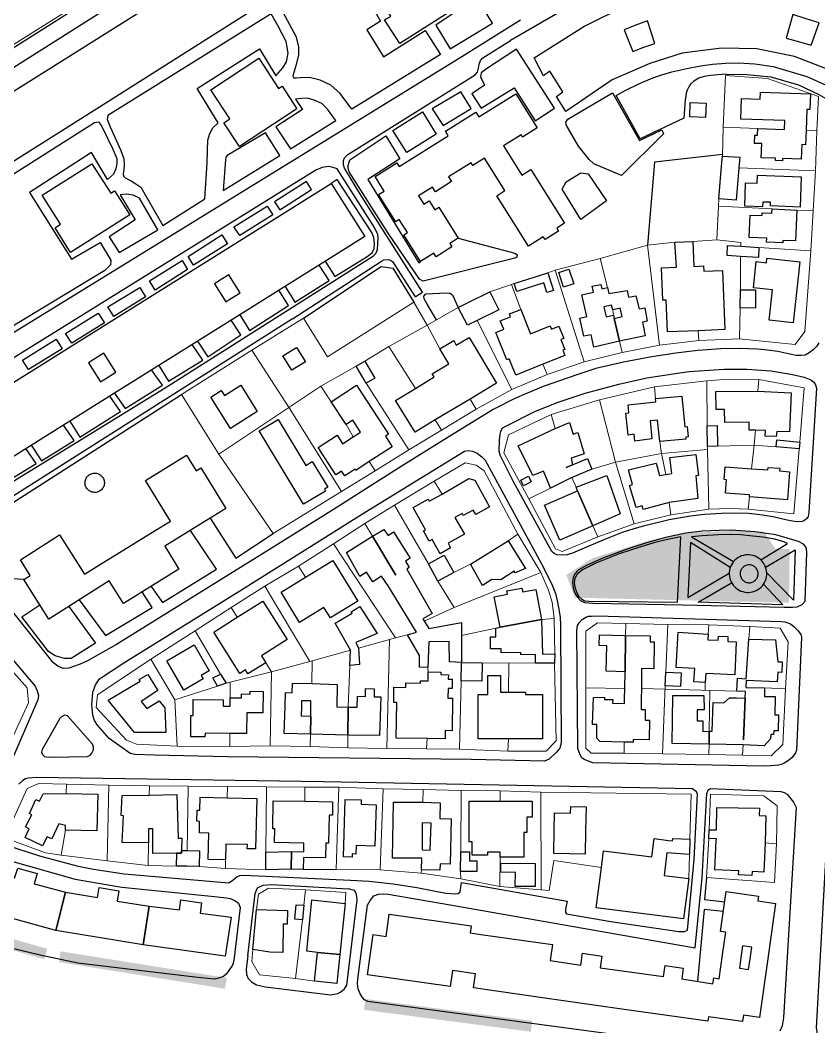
# Model space of a CAD drawing. Header units: metres. Extents: x -1319 to 2200, y -1209 to 1268.
# Drawn here: x -199.7 to 44.5, y -739.6 to -431.6 of the extents above; entities that cross this region are included whole.
import ezdxf

# ---------------------------------------------------------------- set-up
doc = ezdxf.new("R2010")
doc.units = ezdxf.units.M
for name, color, linetype, lineweight, true_color in [('CLADIRI_CONTUR', 7, 'Continuous', 25, 0x4b5962), ('PARCELE_CONTUR', 7, 'Continuous', 13, 0xb58c63), ('PAVAJ', 7, 'Continuous', 25, 0xd1d6d2), ('STRAZI', 7, 'Continuous', 25, 0xc4cccb), ('VERDE_PLIN', 7, 'Continuous', 25, 0x286847)]:
    doc.layers.add(name, color=color, linetype=linetype, lineweight=lineweight, true_color=true_color)

msp = doc.modelspace()

# ---------------------------------------------------------------- hatches: boundary and pattern name
at = {"layer": 'VERDE_PLIN'}
h = msp.add_hatch(color=256, dxfattribs=at)
h.dxf.hatch_style = 1
h.paths.add_polyline_path([(-30.12, -608.26), (35.35, -609.83), (35.55, -593.33), (31.15, -593.29), (27.74, -588.12), (20.63, -587.64), (4.25, -588.4), (-7.22, -590.68), (-24.73, -596.19), (-32.72, -601.3), (-30.12, -608.26)])
h = msp.add_hatch(color=256, dxfattribs=at)
h.dxf.hatch_style = 1
h.paths.add_polyline_path([(-240.87, -701.47), (-241.8, -704.68), (-192.38, -718.9), (-191.45, -715.7), (-240.87, -701.47)])
h = msp.add_hatch(color=256, dxfattribs=at)
h.dxf.hatch_style = 1
h.paths.add_polyline_path([(-187.88, -719.77), (-137.1, -727.91), (-136.56, -724.6), (-187.36, -716.47), (-187.88, -719.77)])
h = msp.add_hatch(color=256, dxfattribs=at)
h.dxf.hatch_style = 1
h.paths.add_polyline_path([(-43.15, -737.76), (-94.15, -731.05), (-94.59, -734.37), (-43.59, -741.07), (-43.15, -737.76)])

# ---------------------------------------------------------------- linework, layer by layer
at = {"layer": 'CLADIRI_CONTUR'}
for points in [[(-71.04, -420.9), (-69.95, -420.2), (-65.52, -427.13), (-83.66, -438.75), (-88.3, -431.5), (-86.43, -430.3), (-92.18, -421.32), (-76.99, -411.6), (-71.04, -420.9)], [(36.49, -429.83), (34.53, -437.04), (38.58, -438.19), (38.58, -438.19), (42.12, -439.22), (44.54, -432.41), (40.6, -431.11), (36.49, -429.83)], [(-12.43, -441.15), (-8.99, -439.87), (-8.99, -439.87), (-5.64, -438.68), (-7.94, -431.81), (-11.75, -433.2), (-11.75, -433.2), (-15.03, -434.49), (-12.43, -441.15)], [(-120.7, -452.43), (-119.66, -451.75), (-115.09, -458.71), (-132.69, -470.26), (-137.5, -462.93), (-135.64, -461.71), (-141.45, -452.84), (-126.76, -443.2), (-120.7, -452.43)], [(-61.8, -475.2), (-68.72, -479.54), (-67.83, -480.97), (-72.71, -484.04), (-73.61, -482.61), (-77.91, -485.31), (-76.34, -487.81), (-74.72, -486.8), (-72.99, -489.56), (-71.73, -488.77), (-65.76, -498.28), (-68.39, -499.94), (-67.77, -500.92), (-72.57, -503.94), (-73.26, -502.85), (-77.3, -505.38), (-82.43, -497.21), (-81.34, -496.53), (-83.81, -492.59), (-84.9, -493.28), (-90.12, -484.95), (-88.39, -483.87), (-91.19, -479.4), (-84.58, -475.25), (-83.88, -476.37), (-68.84, -466.93), (-69.69, -465.57), (-60.43, -459.76), (-59.53, -461.19), (-48.19, -454.07), (-41.63, -464.53), (-46.11, -467.35), (-46.55, -466.64), (-51.99, -470.06), (-46.39, -478.99), (-43.6, -477.24), (-33.26, -493.72), (-35.68, -495.23), (-35.12, -496.12), (-39.25, -498.71), (-39.8, -497.82), (-44.33, -500.67), (-53.98, -485.28), (-51.49, -483.72), (-57.72, -473.79), (-61.28, -476.03), (-61.8, -475.2)], [(33.39, -473.89), (33.37, -474.62), (31.18, -474.54), (31.2, -473.81), (26.84, -473.66), (27, -469.35), (24.85, -469.28), (24.94, -466.77), (25.74, -466.79), (25.81, -464.75), (33.98, -465.03), (34.07, -462.31), (20.63, -461.84), (20.85, -455.54), (26.58, -455.74), (26.65, -453.58), (41.89, -454.11), (41.72, -458.94), (40.8, -458.9), (40.57, -465.27), (40.42, -469.67), (39.28, -469.63), (39.12, -474.09), (33.39, -473.89)], [(9.8, -461.37), (4.98, -461.17), (5.16, -456.75), (9.98, -456.95), (9.8, -461.37)], [(13.93, -486.24), (14.72, -476.28), (14.97, -473.21), (20.29, -473.5), (20.03, -476.7), (19.24, -486.66), (13.93, -486.24)], [(-172.06, -484.53), (-170.84, -483.75), (-166.18, -491.09), (-184.3, -502.6), (-189.08, -495.08), (-187.36, -493.98), (-192.98, -485.15), (-177.8, -475.5), (-172.06, -484.53)], [(29.68, -488.42), (29.72, -487.3), (27.34, -487.21), (27.29, -488.67), (21.8, -488.47), (22.06, -481.3), (25.61, -481.43), (25.7, -478.99), (39.11, -479.49), (38.77, -488.76), (29.68, -488.42)], [(-94.39, -497.8), (-132.61, -521.73), (-132.61, -521.73), (-170.88, -545.7), (-222.2, -577.83), (-224.8, -573.68), (-222.82, -572.44), (-226.56, -566.47), (-228.51, -567.68), (-232.36, -561.53), (-181.16, -529.47), (-142.8, -505.45), (-104.59, -481.52), (-94.39, -497.8)], [(27.15, -490.48), (30.11, -490.61), (30.16, -489.32), (37.73, -489.66), (37.32, -499.1), (33.47, -498.93), (33.43, -499.72), (28.48, -499.5), (28.54, -498.31), (23.15, -498.07), (23.45, -491.21), (27.11, -491.37), (27.15, -490.48)], [(15.76, -526.24), (7.61, -526.57), (-1.77, -526.96), (-2.17, -517.22), (-3.27, -517.27), (-3.68, -507.29), (0.99, -507.11), (0.42, -499.47), (5.91, -499.26), (6.25, -506.91), (9.21, -506.76), (9.28, -508.39), (15.01, -508.15), (15.76, -526.24)], [(26.09, -501.08), (25.98, -504.13), (20.55, -503.83), (16.48, -503.56), (16.56, -500.49), (20.59, -500.7), (26.09, -501.08)], [(28.61, -504.4), (38.64, -505.5), (36.6, -524.13), (29.27, -523.32), (30.29, -514.06), (24.46, -513.42), (25.34, -505.43), (28.46, -505.77), (28.61, -504.4)], [(-33.56, -513.26), (-35.02, -508.79), (-31.92, -507.77), (-30.46, -512.24), (-33.56, -513.26)], [(-135.92, -509.49), (-139.04, -511.45), (-140.32, -512.25), (-136.87, -517.76), (-135.6, -516.95), (-132.47, -515), (-135.92, -509.49)], [(-38.67, -514.91), (-39.62, -511.95), (-47.89, -514.61), (-48.69, -512.13), (-38.41, -508.83), (-36.67, -514.26), (-38.67, -514.91)], [(-10.45, -519.89), (-8.78, -519.56), (-7.97, -523.7), (-9.44, -524.01), (-8.58, -528.11), (-16.46, -529.79), (-18.06, -522.84), (-16.46, -529.79), (-24.31, -531.61), (-25.19, -527.79), (-27.35, -528.29), (-28.63, -522.78), (-26.48, -522.28), (-28.01, -515.63), (-24.39, -514.79), (-24.81, -512.99), (-22.22, -512.39), (-21.9, -513.74), (-20.17, -513.34), (-19.73, -515.24), (-14.15, -514.31), (-13.73, -516.32), (-11.46, -515.9), (-10.45, -519.89)], [(25.07, -519.64), (20.45, -519.58), (20.52, -514.06), (25.13, -514.11), (25.07, -519.64)], [(-62.77, -517.98), (-56.12, -514.69), (-53.39, -520.21), (-60.04, -523.5), (-62.93, -524.9), (-65.84, -519.46), (-62.77, -517.98)], [(-33.19, -532.29), (-33.83, -532.55), (-33.19, -534.14), (-39.94, -536.86), (-48.22, -540.18), (-50.23, -535.2), (-50.93, -535.48), (-54.3, -527.11), (-51.89, -526.14), (-52.93, -523.56), (-49.79, -522.3), (-50.13, -521.46), (-46.68, -520.08), (-43.72, -527.49), (-37.71, -525.07), (-37.3, -526.09), (-35.06, -525.18), (-33.54, -528.96), (-34.39, -529.31), (-33.19, -532.29)], [(-15.69, -522.26), (-16.27, -519.69), (-18.52, -520.15), (-18.92, -518.73), (-21.28, -519.28), (-20.57, -522.33), (-18.3, -521.8), (-18.06, -522.84), (-15.69, -522.26)], [(-62.48, -528.63), (-54.07, -542.66), (-62.15, -547.5), (-72.88, -553.88), (-78.96, -557.64), (-84.94, -547.97), (-78.86, -544.21), (-73.15, -540.71), (-73.71, -539.78), (-68.62, -536.72), (-71.37, -532.14), (-67.17, -529.62), (-66.37, -530.96), (-62.48, -528.63)], [(-115.26, -531.7), (-112.51, -536.08), (-116.62, -538.66), (-119.37, -534.28), (-115.26, -531.7)], [(-177.4, -535.47), (-178.86, -536.39), (-175.2, -542.22), (-173.82, -541.36), (-170.47, -539.25), (-174.12, -533.42), (-177.4, -535.47)], [(-93.98, -542.64), (-97.02, -537.41), (-94.32, -535.85), (-91.28, -541.07), (-93.98, -542.64)], [(-132.29, -543.23), (-127.23, -551.31), (-135.46, -556.47), (-141.46, -546.9), (-138.23, -544.87), (-137.3, -546.37), (-132.29, -543.23)], [(-101.13, -561.15), (-97.9, -559.05), (-95.65, -557.59), (-98, -553.98), (-100.06, -555.32), (-104.63, -548.29), (-96.86, -543.24), (-87.09, -558.27), (-88.05, -558.89), (-85.97, -562.08), (-92.97, -566.63), (-97.09, -569.3), (-97.32, -568.95), (-100.47, -571), (-101.44, -569.51), (-103.21, -570.66), (-108.61, -562.36), (-102.8, -558.58), (-101.13, -561.15)], [(23.21, -554.56), (15.71, -554.67), (15.66, -550.66), (13.08, -550.69), (12.93, -545.16), (25.86, -545.03), (36.02, -545.62), (35.49, -557.56), (31.61, -557.44), (31.47, -558.97), (28.05, -558.87), (28.13, -557.13), (25.07, -557.05), (25.07, -557.05), (23.15, -556.98), (23.21, -554.56)], [(-13.79, -549.28), (-5.34, -548.36), (-5.45, -547.35), (2.61, -546.57), (3.51, -555.96), (4.19, -555.89), (4.49, -559.08), (3.79, -559.15), (3.84, -559.74), (-4.19, -560.51), (-4.82, -553.93), (-7.15, -554.13), (-6.63, -559.7), (-11.82, -560.4), (-12.03, -558.25), (-13.81, -558.5), (-14.49, -551.83), (-13.62, -551.73), (-13.79, -549.28)], [(-110.42, -566.6), (-105.64, -574.48), (-106.68, -575.11), (-106.37, -575.63), (-113.07, -579.7), (-126.68, -557.26), (-120.88, -553.74), (-112.36, -567.78), (-110.42, -566.6)], [(-31.3, -565.61), (-30.82, -567.57), (-26.31, -565.72), (-24.96, -568.97), (-31.44, -571.66), (-37.6, -574.75), (-39.08, -571), (-39.69, -569.51), (-42.95, -570.9), (-47.5, -561.8), (-36.1, -556.47), (-31.72, -554.67), (-30.63, -558.22), (-29.17, -557.72), (-27.23, -564.23), (-31.3, -565.61)], [(10.46, -561.96), (10.3, -555.67), (13.36, -555.59), (13.53, -561.88), (10.46, -561.96)], [(38.46, -562.77), (31.42, -562.07), (31.63, -559.98), (38.67, -560.68), (38.46, -562.77)], [(-155.54, -592.52), (-151.18, -599.57), (-168.18, -610.06), (-172.47, -603.13), (-190.97, -614.81), (-198.65, -602.68), (-196.69, -601.46), (-199.66, -596.65), (-187.66, -589), (-180.07, -601.09), (-175.49, -598.21), (-158.49, -587.72), (-153.8, -584.83), (-161.45, -572.43), (-148.88, -564.67), (-145.95, -569.42), (-144.53, -568.55), (-136.85, -580.99), (-155.54, -592.52)], [(-0.48, -570.29), (-1.04, -565.38), (6.9, -564.44), (7.71, -570.83), (6.82, -570.94), (7.52, -577.9), (-1.24, -579.11), (-9.24, -581.24), (-9.52, -580.15), (-11.4, -580.71), (-13.37, -573.91), (-12.55, -573.66), (-13.7, -569.14), (-5.23, -567.12), (-4.27, -570.91), (-2.28, -570.57), (-0.48, -570.29)], [(-32.79, -568.4), (-32.79, -568.4), (-30.82, -567.57), (-32.79, -568.4)], [(28.87, -569.17), (28.93, -568.41), (32.54, -568.67), (32.48, -569.48), (35.55, -569.71), (34.92, -578.3), (23.26, -577.45), (23.31, -576.83), (15.9, -576.29), (16.2, -572.18), (15.5, -572.13), (15.79, -568.21), (23.9, -568.81), (28.87, -569.17)], [(-179.8, -572.29), (-179.69, -571.99), (-179.56, -571.71), (-179.4, -571.44), (-179.22, -571.2), (-179.01, -570.97), (-178.77, -570.77), (-178.52, -570.59), (-178.25, -570.44), (-177.96, -570.32), (-177.66, -570.23), (-177.36, -570.17), (-177.05, -570.14), (-176.74, -570.14), (-176.43, -570.18), (-176.13, -570.25), (-175.84, -570.35), (-175.56, -570.48), (-175.29, -570.64), (-175.04, -570.83), (-174.81, -571.04), (-174.61, -571.28), (-174.43, -571.53), (-174.28, -571.8), (-174.16, -572.09), (-174.07, -572.38), (-174.01, -572.69), (-173.98, -573), (-173.99, -573.31), (-174.03, -573.62), (-174.1, -573.92), (-174.2, -574.21), (-174.33, -574.49), (-174.49, -574.76), (-174.68, -575.01), (-174.89, -575.23), (-175.12, -575.44), (-175.38, -575.61), (-175.65, -575.77), (-175.93, -575.89), (-176.23, -575.98), (-176.53, -576.04), (-176.84, -576.06), (-177.15, -576.06), (-177.46, -576.02), (-177.76, -575.95), (-178.06, -575.85), (-178.34, -575.72), (-178.6, -575.56), (-178.85, -575.37), (-179.08, -575.16), (-179.28, -574.93), (-179.46, -574.67), (-179.61, -574.4), (-179.73, -574.12), (-179.82, -573.82), (-179.88, -573.51), (-179.91, -573.21), (-179.9, -572.9), (-179.87, -572.59), (-179.8, -572.29)], [(-73.73, -590.44), (-74.69, -590.97), (-76.41, -587.83), (-75.83, -587.52), (-79.58, -580.7), (-74.98, -578.17), (-74.65, -578.77), (-70.68, -576.59), (-62.5, -571.79), (-60.75, -572.31), (-56.21, -580.44), (-60.39, -582.78), (-61.21, -581.44), (-64.27, -583.13), (-64.62, -582.48), (-66.78, -583.68), (-63.92, -588.88), (-68.9, -591.62), (-68.12, -593.03), (-71.34, -594.8), (-73.73, -590.44)], [(-45.78, -574), (-46.65, -572.33), (-44.34, -571.12), (-43.47, -572.79), (-45.78, -574)], [(-29.28, -575.54), (-29.73, -574.48), (-20.3, -570.88), (-16.28, -582.59), (-24.62, -586.27), (-29.28, -575.54)], [(-34.73, -590.66), (-39.39, -579.93), (-29.28, -575.54), (-24.62, -586.27), (-34.73, -590.66)], [(-64.81, -615.81), (-64.75, -628.07), (-68.41, -627.9), (-68.53, -621.64), (-74.8, -621.75), (-75.11, -629.66), (-77.59, -629.54), (-77.62, -625.96), (-81.27, -619.62), (-78.56, -618.81), (-87.23, -604.67), (-89.22, -601.63), (-91.92, -603.43), (-93.82, -600.49), (-95.83, -601.76), (-99.97, -594.48), (-91.97, -589.49), (-84.82, -601.42), (-91.97, -589.49), (-88.51, -587.41), (-87.26, -589.2), (-85.63, -588.12), (-80.46, -596.22), (-81.89, -597.09), (-80.74, -599.07), (-81.53, -599.53), (-73.78, -613.11), (-76.61, -614.74), (-74.82, -617.68), (-64.81, -615.81)], [(-45.21, -599.3), (-48.33, -600.68), (-48.7, -600.13), (-52.78, -602.77), (-55.54, -602.66), (-58.37, -604.52), (-62.06, -597.97), (-50.55, -590.87), (-45.21, -599.3)], [(-96.48, -609.33), (-104.88, -614.46), (-106.85, -611.24), (-114.35, -615.82), (-119.97, -606.61), (-112.48, -602.03), (-104.08, -596.9), (-96.48, -609.33)], [(-67.11, -600.51), (-71.98, -603.23), (-74.92, -597.95), (-70.05, -595.23), (-67.11, -600.51)], [(-50.88, -606.21), (-46.29, -605.34), (-46.07, -606.51), (-42.03, -605.74), (-40.3, -614.89), (-52.99, -617.3), (-54.77, -607.97), (-50.69, -607.19), (-50.88, -606.21)], [(-125.94, -626.05), (-124.63, -628.15), (-130.07, -631.57), (-130.84, -630.35), (-132.57, -631.44), (-140.55, -618.79), (-133.37, -614.27), (-125.49, -609.3), (-118.06, -621.09), (-125.94, -626.05)], [(-98.22, -613.02), (-98.54, -612.57), (-95.91, -610.94), (-90.53, -619.22), (-97.14, -622.01), (-96.3, -623.72), (-95.99, -628.7), (-98.9, -628.97), (-98.75, -624.29), (-103.46, -616.1), (-98.22, -613.02)], [(-55.97, -620.2), (-54.29, -620.2), (-54.31, -617.57), (-52.99, -617.3), (-40.3, -614.89), (-40.01, -625.57), (-36.23, -625.43), (-36.32, -628.26), (-42.13, -628.26), (-42.14, -625.65), (-46.65, -625.8), (-46.65, -624.99), (-52.68, -625.11), (-52.68, -623.87), (-55.97, -623.87), (-55.97, -620.2)], [(6.54, -629.98), (0.85, -629.63), (1.5, -618.86), (10.65, -619.41), (10.56, -621.18), (13.74, -621.29), (13.81, -620.06), (16.62, -620.14), (16.61, -621.69), (19.17, -621.82), (18.74, -631.83), (9.92, -631.46), (9.75, -634.19), (6.3, -633.98), (6.54, -629.98)], [(-7.12, -621.76), (-5.86, -621.78), (-5.96, -630.02), (-9.71, -629.97), (-9.79, -636.06), (-9.83, -639.27), (-9.87, -642.44), (-8.62, -642.45), (-8.66, -645.73), (-7.35, -645.74), (-7.42, -651.73), (-12.32, -651.67), (-12.33, -652.47), (-15.06, -652.43), (-22.45, -652.29), (-23.4, -651.28), (-23.36, -647.09), (-24.73, -647.09), (-24.41, -638.78), (-21.06, -638.75), (-21.07, -639.39), (-18.55, -639.42), (-18.57, -640.52), (-14.92, -640.63), (-14.9, -639.21), (-14.86, -636), (-14.79, -630.95), (-14.66, -619.84), (-7.1, -619.93), (-7.12, -621.76)], [(-20.54, -630.74), (-20.35, -622.99), (-22.73, -622.92), (-22.64, -619.61), (-14.66, -619.84), (-14.79, -630.95), (-20.54, -630.74)], [(30.65, -650.14), (29.75, -650.12), (29.72, -651.47), (27.79, -653.58), (21.32, -653.32), (21.32, -653.32), (10.91, -653.06), (10.93, -649.09), (11.84, -649.08), (12.2, -640.33), (15.42, -640.42), (17.14, -638.89), (19.32, -638.93), (21.96, -639.02), (21.39, -651.8), (21.96, -639.02), (22.05, -636.95), (19.4, -636.85), (19.65, -632.89), (22.28, -633.05), (23.1, -620.96), (31.19, -621.17), (31.97, -627.85), (33.23, -627.94), (33.11, -631.11), (31.96, -631.08), (31.76, -634), (22.23, -633.64), (22.23, -633.64), (22.11, -635.74), (27.87, -635.85), (27.82, -638.49), (31.09, -638.49), (31.01, -644.12), (32.14, -644.13), (32.03, -648.99), (30.7, -648.96), (30.65, -650.14)], [(-141.95, -630.61), (-144.41, -632.04), (-143.78, -633.12), (-149.64, -636.54), (-154.87, -627.57), (-146.56, -622.72), (-141.95, -630.61)], [(-64.85, -633.7), (-64.75, -628.07), (-58.43, -628.19), (-58.53, -633.81), (-64.85, -633.7)], [(-84.57, -640.36), (-85.5, -640.34), (-85.43, -635.65), (-81.78, -635.71), (-81.76, -634.36), (-77.34, -634.43), (-77.33, -633.71), (-75, -633.75), (-74.95, -631), (-71.1, -631.07), (-71.11, -631.79), (-68.8, -631.83), (-68.82, -633.16), (-67.64, -633.18), (-67.69, -636.05), (-68.87, -636.03), (-68.92, -638.97), (-67.53, -638.99), (-67.69, -648.96), (-69.78, -648.92), (-69.82, -651.44), (-75.29, -651.35), (-84.75, -651.2), (-84.57, -640.36)], [(2.18, -635.43), (-2.47, -635.26), (-2.31, -631.1), (2.33, -631.27), (2.18, -635.43)], [(-161.03, -642.22), (-157.22, -639.8), (-155.52, -641.96), (-155.17, -649.52), (-164.78, -649.55), (-172.83, -639.6), (-163.04, -633.8), (-163.37, -633.25), (-160.73, -631.79), (-157.65, -636.68), (-162.76, -640.03), (-161.03, -642.22)], [(-138.45, -631.71), (-136.78, -634.45), (-139.43, -635.38), (-140.79, -632.75), (-138.45, -631.71)], [(-118.75, -641.57), (-118.64, -637.28), (-116.54, -637.34), (-116.46, -634.4), (-110.6, -634.49), (-102.82, -634.86), (-102.86, -641.7), (-99.47, -641.76), (-99.59, -650.3), (-110.99, -650.01), (-118.97, -649.81), (-118.75, -641.57)], [(-39.99, -637.86), (-39.99, -651.48), (-50.38, -651.48), (-59.73, -651.48), (-59.73, -637.92), (-56.76, -637.92), (-56.76, -637.14), (-56.76, -632.06), (-52.84, -632.06), (-52.84, -637.14), (-50.38, -637.14), (-45.25, -637.14), (-45.25, -637.86), (-39.99, -637.86)], [(-146.79, -639.44), (-137.7, -639.51), (-137.71, -641.42), (-135.56, -641.44), (-135.55, -638.87), (-132.05, -638.9), (-132.04, -637.72), (-129.39, -637.74), (-129.39, -636.91), (-125.47, -636.93), (-125.52, -643.49), (-130.44, -643.45), (-130.48, -649.81), (-135.62, -649.78), (-143.21, -649.72), (-143.22, -650.82), (-147.6, -650.79), (-147.55, -644.32), (-146.82, -644.33), (-146.79, -639.44)], [(-91.48, -638.6), (-89.5, -638.63), (-89.86, -650.47), (-99.59, -650.3), (-99.47, -641.76), (-96.69, -641.76), (-96.63, -638.42), (-94.16, -638.5), (-94.15, -636.1), (-91.53, -636.12), (-91.48, -638.6)], [(-110.85, -644.48), (-110.81, -639.87), (-113.68, -639.78), (-113.73, -641.7), (-113.79, -644.41), (-110.85, -644.48), (-110.99, -650.01), (-110.85, -644.48)], [(7.25, -645.9), (9.02, -645.94), (8.99, -649.16), (10.93, -649.09), (10.91, -653.06), (-0.41, -652.84), (-0.13, -638.18), (9.34, -638.21), (9.38, -642.62), (7.31, -642.6), (7.25, -645.9)], [(-196.85, -674.25), (-194.92, -670.06), (-193.84, -670.51), (-192.75, -668.26), (-185.67, -668.19), (-176.02, -668.38), (-176.25, -679.6), (-185.89, -679.41), (-185.86, -677.93), (-187.95, -677.48), (-190.1, -682.08), (-191.51, -681.43), (-192.87, -684.14), (-198.23, -681.65), (-196.95, -678.99), (-198.13, -678.36), (-196.17, -674.68), (-196.85, -674.25)], [(-151.81, -668.53), (-151.44, -681.84), (-150.32, -681.87), (-150.39, -685.58), (-150.43, -686.45), (-151.88, -686.45), (-159.18, -686.51), (-159.12, -678.98), (-160.45, -678.96), (-160.53, -683.3), (-168.52, -683.16), (-168.16, -674.96), (-168.83, -674.92), (-168.53, -668.79), (-160.34, -668.69), (-151.81, -668.53)], [(-127.35, -669.73), (-127.75, -685.15), (-130.29, -685.08), (-130.26, -683.83), (-136.8, -683.66), (-136.93, -688.52), (-142.22, -688.38), (-142.01, -680.3), (-144.95, -680.22), (-144.85, -676.7), (-145.74, -676.68), (-145.64, -673.23), (-144.76, -673.25), (-144.66, -669.27), (-136.43, -669.49), (-127.35, -669.73)], [(-122.52, -678.94), (-122.34, -670.38), (-112.74, -670.57), (-104.19, -670.74), (-104.27, -674.83), (-105.26, -674.81), (-105.43, -683.41), (-106.32, -683.39), (-106.41, -687.87), (-113.07, -687.74), (-113.18, -691.45), (-116.88, -691.35), (-116.73, -685.89), (-113.03, -685.99), (-113, -683.4), (-121.96, -683.21), (-121.87, -678.95), (-122.52, -678.94)], [(-97.12, -686.71), (-98.21, -686.67), (-98.24, -687.66), (-100.9, -687.58), (-100.34, -669.97), (-95.46, -670.12), (-95.51, -671.49), (-90.89, -671.64), (-91.29, -684.31), (-97.04, -684.13), (-97.12, -686.71)], [(-68.3, -689.8), (-71.36, -689.72), (-71.41, -691.67), (-76.99, -691.52), (-76.91, -687.97), (-85.84, -687.97), (-85.63, -670.81), (-76.62, -670.86), (-71.31, -671), (-71.44, -675.84), (-67.93, -675.93), (-68.3, -689.8)], [(-56.86, -687.01), (-61.53, -687.01), (-61.53, -683.01), (-62.47, -683.01), (-62.47, -670.56), (-52.97, -670.56), (-43.23, -670.56), (-43.23, -675.41), (-44.8, -675.41), (-44.8, -680.08), (-45.76, -680.08), (-45.76, -687.69), (-52.97, -687.69), (-52.97, -686.08), (-56.86, -686.08), (-56.86, -687.01)], [(-26.97, -686.72), (-36.6, -686.53), (-36.46, -679.41), (-36.36, -674.13), (-31.43, -674.23), (-31.39, -672.12), (-26.69, -672.21), (-26.84, -679.59), (-26.97, -686.72)], [(10.8, -681.98), (10.91, -679.25), (13.18, -679.3), (13.33, -672.41), (26.29, -672.67), (26.22, -674.93), (28.31, -675.05), (28.05, -683.26), (27.62, -692.21), (24.09, -692.04), (24.03, -693.25), (19.95, -693.05), (20, -691.86), (12.69, -691.51), (13.13, -682.54), (13.15, -682.04), (10.8, -681.98)], [(-74.1, -677.23), (-76.79, -677.16), (-76.82, -685.44), (-74.32, -685.5), (-74.1, -677.23)], [(-5.84, -681.97), (-1.5, -682.52), (-0.25, -682.68), (-0.18, -681.93), (5.02, -682.1), (4.93, -686.81), (-1.98, -686.38), (-2.86, -693.22), (4.71, -694.19), (3.14, -706.51), (-23.59, -703.11), (-22.02, -690.79), (-21.37, -685.67), (-6.55, -687.55), (-5.84, -681.97)], [(-148.67, -685.6), (-144.92, -685.7), (-145.05, -690.55), (-148.8, -690.45), (-151.98, -690.36), (-151.88, -686.45), (-150.43, -686.45), (-150.39, -685.58), (-148.67, -685.6)], [(-116.88, -691.35), (-124.61, -691.56), (-124.63, -686.13), (-116.73, -685.89), (-116.88, -691.35)], [(-62.34, -688.77), (-60.08, -688.81), (-60.13, -692.08), (-65.07, -692.01), (-64.97, -685.99), (-62.3, -686.03), (-62.34, -688.77)], [(-42.31, -696.68), (-48.34, -696.64), (-48.3, -692.31), (-52.77, -692.28), (-52.75, -689.5), (-42.26, -689.58), (-42.31, -696.68)], [(-185.86, -698.4), (-188.86, -710.1), (-213.61, -703.26), (-213.4, -702.53), (-210.3, -691.65), (-201.44, -694.12), (-200.47, -690.98), (-194.5, -692.7), (-195.44, -695.78), (-185.86, -698.4)], [(-176.07, -700.01), (-175.55, -696.9), (-169.56, -697.99), (-170.03, -701.07), (-160.25, -702.66), (-162.12, -714.48), (-188.86, -710.1), (-185.86, -698.4), (-176.07, -700.01)], [(12.11, -726.39), (12.36, -724.62), (14, -724.85), (15.02, -717.54), (16, -710.58), (14.41, -710.35), (16.12, -698.17), (26.02, -699.56), (25.81, -701.04), (31.27, -701.81), (28.79, -719.47), (26.37, -736.67), (21.43, -735.98), (21.15, -737.97), (10.69, -736.5), (10.49, -737.84), (-14.32, -734.32), (-39.31, -730.78), (-61.16, -727.67), (-60.54, -723.32), (-67.59, -722.32), (-68.29, -727.23), (-93.57, -723.64), (-91.82, -711.32), (-87.83, -711.88), (-86.87, -705.13), (-61.86, -708.68), (-62.17, -710.83), (-58.84, -711.3), (-36.99, -714.41), (-37.69, -719.32), (-28.33, -720.7), (-27.78, -717.07), (-21.86, -717.91), (-22.34, -721.5), (-12.69, -722.87), (-2.98, -724.18), (-2.5, -720.81), (2.96, -721.57), (2.55, -724.91), (12.11, -726.39)], [(-151.02, -703.73), (-150.61, -700.74), (-144.25, -701.6), (-144.7, -704.78), (-135.24, -705.97), (-137.03, -717.9), (-162.12, -714.48), (-160.25, -702.66), (-151.02, -703.73)], [(-113.37, -706.81), (-115.7, -706.64), (-115.36, -702.19), (-113.03, -702.36), (-113.37, -706.81)], [(-110.51, -700.74), (-100.41, -701.79), (-102.04, -717.47), (-108.82, -716.78), (-112.13, -716.42), (-110.51, -700.74)], [(-128.61, -715.87), (-127.43, -703.69), (-118.03, -704), (-118.08, -708.13), (-119.31, -708.13), (-119.38, -716.84), (-123.38, -716.73), (-128.61, -715.87)], [(-102.94, -726.26), (-109.73, -725.56), (-108.82, -716.78), (-102.04, -717.48), (-102.94, -726.26)], [(20.63, -718.32), (20.17, -721.6), (22.99, -721.99), (23.45, -718.72), (23.94, -715.18), (21.12, -714.78), (20.63, -718.32)]]:
    msp.add_lwpolyline(points, close=True, dxfattribs=at)
msp.add_lwpolyline([(46.51, -446.37), (37.03, -442.7), (25.54, -440.34), (14.74, -440.17), (2.66, -441.68), (-7.17, -444.79), (-7.17, -444.79), (-18.76, -449.84), (-32.85, -459.46), (-35.74, -454.9), (-33.84, -453.48), (-37.77, -447.19), (-39.67, -448.56), (-42.61, -443.04), (-27.38, -433.47), (-14.04, -426.87), (1.26, -422.81), (14.4, -421.43), (28.15, -422.06), (42.15, -424.84), (55.14, -429.93)], dxfattribs=at)
at = {"layer": 'PARCELE_CONTUR'}
for points in [[(-345.77, -479.47), (-325.04, -460.2), (-317.75, -474.67), (-303.17, -465.81), (-299.43, -466.21), (-254.67, -438.23), (-239.14, -461.67), (-220.31, -450.68), (-165.88, -416.4), (-207.71, -350.03), (-211.55, -346.56)], [(25.81, -464.75), (15.24, -464.28), (15.96, -448.45), (28.81, -449.4), (44.33, -454.9), (43.87, -465.41), (40.57, -465.27)], [(15.24, -464.28), (14.97, -473.21)], [(20.03, -476.7), (43.49, -477.67), (43.87, -465.41)], [(37.73, -489.66), (42.77, -489.92), (43.49, -477.67)], [(13.93, -486.24), (13.82, -488.45), (30.16, -489.32)], [(13.82, -488.45), (13.32, -498.8), (5.91, -499.26)], [(26.09, -501.08), (41.99, -502.17), (42.77, -489.92)], [(13.32, -498.8), (20.67, -499.57), (20.59, -500.7)], [(-20.17, -513.34), (-22.36, -504.5), (-7.93, -500.37)], [(7.83, -529.62), (-4.26, -531.02), (-7.93, -500.37), (0.42, -499.47)], [(-36.16, -508.1), (-22.36, -504.5)], [(20.45, -519.58), (20.17, -529.1), (37.26, -530.77), (40.21, -526.78), (41.99, -502.17)], [(20.55, -503.83), (20.52, -514.06)], [(-38.41, -508.83), (-36.16, -508.1), (-27.32, -536.11), (-38.55, -539.95), (-39.94, -536.86)], [(-56.13, -514.66), (-49.51, -512.39)], [(-46.68, -520.08), (-49.51, -512.39), (-48.69, -512.13)], [(-128.85, -532.52), (-113.07, -522.72), (-105.74, -534.59), (-79.37, -517.81), (-75.31, -524.89)], [(-65.84, -519.46), (-75.31, -524.89), (-71.37, -532.14)], [(-18.52, -520.15), (-18.3, -521.8)], [(-60.04, -523.5), (-49.42, -544.56), (-38.55, -539.95)], [(-78.86, -544.21), (-86.99, -531.43), (-75.31, -524.89)], [(7.61, -526.57), (7.83, -529.62), (20.17, -529.1)], [(-16.46, -529.79), (-15.69, -533.27), (-4.26, -531.02)], [(-138.95, -564.31), (-150.4, -546.09), (-128.85, -532.52), (-117.48, -550.16)], [(-94.32, -535.85), (-86.99, -531.43)], [(-27.32, -536.11), (-15.69, -533.27)], [(-104.63, -548.29), (-107.78, -543.56), (-97.02, -537.41)], [(-5.76, -543.76), (10.25, -541.91), (10.3, -555.67)], [(10.25, -541.91), (16.72, -541.43), (26.1, -541.52), (25.86, -545.03)], [(26.1, -541.52), (39.95, -544.04), (38.67, -560.68)], [(-107.78, -543.56), (-138.95, -564.31)], [(-93.98, -542.64), (-80.86, -563), (-70.94, -556.96)], [(-62.15, -547.5), (-60.29, -550.6), (-49.42, -544.56)], [(-5.45, -547.35), (-5.76, -543.76), (-22.63, -547.73)], [(-36.1, -556.47), (-37.33, -552.19), (-22.63, -547.73), (-17.67, -566.8), (-24.96, -568.97)], [(-91.19, -569.41), (-101.47, -575.81), (-117.48, -550.16)], [(-72.88, -553.88), (-70.94, -556.96), (-60.29, -550.6)], [(-44.2, -577.97), (-51.82, -563.94), (-50.42, -558.4), (-37.33, -552.19)], [(-100.06, -555.32), (-97.9, -559.05)], [(25.07, -557.05), (24.66, -561.59), (13.53, -561.88)], [(-17.67, -566.8), (-3.62, -564.11), (-4.19, -560.51)], [(-92.97, -566.63), (-91.19, -569.41), (-80.86, -563)], [(-3.62, -564.11), (10.48, -562.95), (10.46, -561.96)], [(10.48, -562.95), (10.79, -581.21), (17.33, -580.94), (22.9, -581.16)], [(23.26, -577.45), (22.9, -581.16), (36.84, -582.56), (38.46, -562.77)], [(24.66, -561.59), (23.9, -568.81)], [(24.66, -561.59), (31.42, -562.07)], [(-138.95, -564.31), (-122.4, -588.67), (-101.47, -575.81)], [(-3.62, -564.11), (-2.28, -570.57)], [(-73.11, -572.65), (-63.67, -566.99), (-60.31, -567.76), (-57.9, -569.42), (-47.55, -588.85), (-50.55, -590.87)], [(-17.67, -566.8), (-11.98, -585.63), (-0.8, -582.88)], [(-74.92, -597.95), (-85.24, -580), (-73.11, -572.65), (-70.68, -576.59)], [(-29.73, -574.48), (-31.09, -571.51)], [(-37.6, -574.75), (-44.2, -577.97), (-36.08, -593.35), (-33.96, -594.12), (-23.09, -589.65)], [(-85.24, -580), (-94.38, -585.57), (-91.97, -589.49)], [(-1.24, -579.11), (-0.8, -582.88), (10.79, -581.21)], [(-81.27, -619.62), (-85, -620.57), (-103.94, -591.75), (-94.38, -585.57)], [(-24.62, -586.27), (-23.09, -589.65), (-11.98, -585.63)], [(-71.98, -603.23), (-67.01, -611.28), (-40.58, -600.59), (-47.55, -588.85)], [(-112.48, -602.03), (-114.63, -598.65), (-103.94, -591.75)], [(-114.63, -598.65), (-124.96, -604.78), (-111.16, -627.74), (-98.75, -624.29)], [(-67.11, -600.51), (-62.06, -597.97)], [(-40.58, -600.59), (-38.23, -605.96), (-37.02, -609.65), (-36.43, -614.61)], [(-133.37, -614.27), (-135.24, -611.23), (-124.96, -604.78)], [(-138.45, -631.71), (-146.25, -618.36), (-135.24, -611.23)], [(-67.01, -611.28), (-76.19, -615.43)], [(-40.3, -614.89), (-36.43, -614.61), (-36.23, -625.43)], [(-14.52, -616.18), (-23.16, -615.93), (-26.81, -618.53), (-26.79, -635.89), (-14.86, -636)], [(-146.25, -618.36), (-159.82, -627.06), (-152.47, -639.47), (-139.43, -635.38)], [(-54.31, -617.57), (-64.79, -619.82)], [(-14.66, -619.84), (-14.52, -616.18), (-1.74, -616.45)], [(-2.31, -631.1), (-1.74, -616.45), (10.8, -616.57)], [(23.1, -620.96), (23.39, -617.11), (10.8, -616.57), (10.65, -619.41)], [(23.39, -617.11), (32.62, -617.54), (35.11, -621.74), (34.29, -636.12)], [(-99.52, -654.21), (-87.57, -654.39), (-86.78, -621.06)], [(-96.3, -623.72), (-85, -620.57)], [(-224.27, -641), (-202.51, -651.97), (-197.18, -640.41), (-197.57, -635.85), (-206.43, -625.91)], [(-159.82, -627.06), (-176.11, -638.02), (-176.47, -641.9), (-167.22, -651.87), (-164.15, -653.04), (-151.71, -653.72)], [(-124.63, -628.15), (-122.93, -630.9), (-111.16, -627.74)], [(-110.6, -634.49), (-110.45, -627.54)], [(-58.43, -628.19), (-42.13, -628.26)], [(-36.32, -628.26), (-35.8, -652.09), (-38.95, -655.25), (-50.59, -655.25), (-50.38, -651.48)], [(-50.38, -637.14), (-50.28, -628.22)], [(-136.78, -634.45), (-122.93, -630.9)], [(-135.65, -653.81), (-123.29, -653.58), (-122.93, -630.9)], [(-98.9, -628.97), (-99.47, -641.76)], [(-75.11, -629.66), (-74.95, -631)], [(-135.55, -638.87), (-135.48, -634.12)], [(-64.85, -633.7), (-65.38, -654.62), (-75.49, -654.48)], [(9.75, -634.19), (9.69, -636.59)], [(-26.79, -635.89), (-26.81, -654.34), (-25.19, -655.83), (-15.05, -655.84)], [(-15.06, -652.43), (-15.05, -655.84), (-3.37, -656.03), (-2.47, -635.26)], [(-9.79, -636.06), (19.4, -636.85)], [(10.93, -649.09), (11.14, -636.63)], [(27.87, -635.85), (34.29, -636.12), (33.44, -653.22), (29.87, -656.64), (21.1, -656.42)], [(-152.47, -639.47), (-151.71, -653.72), (-135.65, -653.81), (-135.62, -649.78)], [(-123.29, -653.58), (-111.07, -653.81), (-110.99, -650.01)], [(-111.07, -653.81), (-99.52, -654.21), (-99.59, -650.3)], [(-87.57, -654.39), (-75.49, -654.48), (-75.29, -651.35)], [(-65.38, -654.62), (-50.59, -655.25)], [(-3.37, -656.03), (10.8, -656.26), (10.91, -653.06)], [(10.8, -656.26), (21.1, -656.42), (21.32, -653.32)], [(-185.59, -665.31), (-193.99, -665.11), (-197.6, -666.6), (-204.46, -681.75), (-192.01, -686.35), (-187.23, -687.03)], [(-185.89, -679.41), (-187.23, -687.03), (-173.12, -688.77), (-172.58, -665.63), (-185.59, -665.31), (-185.67, -668.19)], [(-172.58, -665.63), (-160.22, -665.84)], [(-160.34, -668.69), (-160.22, -665.84), (-148.32, -665.89), (-148.67, -685.6)], [(-148.32, -665.89), (-136.34, -666), (-136.43, -669.49)], [(-136.34, -666), (-124.46, -666.1), (-124.63, -686.13)], [(-124.46, -666.1), (-112.69, -666.24), (-112.74, -670.57)], [(-112.69, -666.24), (-102.32, -666.24), (-103.13, -691.4), (-113.18, -691.45)], [(-103.13, -691.4), (-89.66, -691.58), (-88.76, -666.73), (-102.32, -666.24)], [(-88.76, -666.73), (-76.54, -666.98), (-76.62, -670.86)], [(-76.54, -666.98), (-64.88, -667.25), (-64.97, -685.99)], [(-64.88, -667.25), (-53, -667.41), (-52.97, -670.56)], [(-53, -667.41), (-40.53, -667.75), (-40.44, -697.67)], [(-40.53, -667.75), (5.43, -668.38), (5.02, -682.1)], [(10.91, -679.25), (11.37, -668.34), (27.7, -668.88), (31.76, -671.94), (31.49, -683.58)], [(-160.53, -683.3), (-160.59, -690.21), (-151.98, -690.36)], [(10.8, -681.98), (10.11, -693.86), (30.94, -695.4), (31.49, -683.58), (28.05, -683.26)], [(4.93, -686.81), (4.71, -694.19)], [(-173.12, -688.77), (-160.59, -690.21)], [(-136.93, -688.52), (-137, -691.11), (-124.61, -691.56)], [(-65.02, -694.31), (-53.1, -696.59), (-38.02, -697.88), (-36.58, -688.65), (-22.02, -690.79)], [(-52.97, -687.69), (-53.1, -696.59)], [(-145.05, -690.55), (-137, -691.11)], [(-89.66, -691.58), (-77.08, -692.58), (-76.99, -691.52)], [(-77.08, -692.58), (-65.02, -694.31), (-65.07, -692.01)], [(-127.43, -703.69), (-126.82, -699), (-123.79, -697.15), (-112.52, -697.61)], [(-113.03, -702.36), (-112.52, -697.61), (-100.12, -698.46), (-100.41, -701.79)], [(-113.37, -706.81), (-115.59, -724.76), (-109.73, -725.56)], [(-128.61, -715.87), (-128.94, -719.57), (-126.59, -723.63), (-115.59, -724.76)]]:
    msp.add_lwpolyline(points, dxfattribs=at)
at = {"layer": 'PAVAJ'}
for points in [[(-221.63, -452.46), (-165.59, -416.96), (-162.81, -421.4), (-219, -456.96), (-221.63, -452.46)], [(-95.52, -421.27), (-89.51, -431.89), (-93.69, -434.53), (-88.6, -442.77), (-75.85, -434.71)], [(-75.85, -434.71), (-71.2, -442.04), (-98.36, -458.79), (-101.93, -454.01), (-104.77, -451.5), (-108.03, -449.89), (-111.25, -449.09), (-114.11, -449.2), (-115.23, -449.31), (-116.07, -449.29), (-116.22, -448.45), (-115.3, -445.48), (-114.55, -442.27), (-114.57, -439.75), (-115.26, -436.72), (-120.03, -427.86)], [(-72.63, -433.06), (-68.25, -440.31), (-55.34, -432.48), (-58.77, -426.85), (-60.65, -425.75), (-62.72, -425.23), (-65.54, -425.25), (-64.22, -427.37), (-72.63, -433.06)], [(-121.53, -448.56), (-119.44, -446.17), (-118.34, -444.34), (-117.83, -441.63), (-118.41, -438.04), (-120.83, -433.35), (-123.03, -429.62), (-172.92, -460.75), (-173.12, -461.89), (-172.17, -464.2), (-168.91, -471.39), (-168.06, -473.99), (-167.9, -475.73), (-167.99, -477.33), (-168.21, -478.63), (-168.12, -479.25), (-167.59, -479.84), (-165.79, -480.75), (-164.33, -481.63), (-162.79, -482.69), (-156.16, -494.4), (-143.27, -486.26), (-142.53, -475.17), (-142.42, -471.43), (-142.31, -468.28), (-141.73, -466.27), (-140.81, -464.51), (-139.2, -462.97), (-145.57, -452.49), (-126.53, -440.37), (-121.53, -448.56)], [(-61.64, -454.13), (-58.82, -458.53), (-48.64, -452.3), (-42.26, -462.41), (-36.33, -458.49), (-48.01, -440.4), (-57.17, -446.48), (-58.82, -447.65), (-59, -448.93), (-57.72, -451.46), (-61.64, -454.13)], [(-121.55, -464.18), (-117.11, -470.95), (-103.25, -462.22), (-104.42, -460.61), (-105.8, -458.83), (-107.52, -457.07), (-109.86, -456.01), (-111.91, -455.42), (-113.6, -455.53), (-115.58, -455.75), (-113.45, -458.87), (-121.55, -464.18)], [(-70.38, -463.8), (-61.82, -458.58), (-65.03, -453.47), (-73.71, -458.67), (-70.38, -463.8)], [(-18.6, -453.77), (-10.4, -468.42), (-3.51, -465.12), (-3, -466.37), (-15.89, -479.11), (-24.28, -475.49), (-25.74, -474.24), (-28.97, -470.14), (-32.78, -463.62), (-32.85, -462.78), (-32.26, -461.86), (-18.6, -453.77)], [(-85.83, -465.34), (-76.69, -459.61), (-72.5, -466.48), (-81.53, -472.06), (-85.83, -465.34)], [(-225.08, -493.32), (-177, -462.9), (-175.83, -462.68), (-174.84, -463.88), (-171.45, -471.01), (-170.21, -473.92), (-170.19, -475.44), (-170.5, -477.07), (-171.18, -478.72), (-173.01, -480.33), (-177.9, -472.03), (-196.93, -484.29), (-184, -504.65), (-175.24, -499.54), (-171.97, -505), (-172.11, -506.39), (-173.87, -508.15), (-202.53, -525.51)], [(-136.47, -472.95), (-136.8, -473.43), (-136.97, -474.25), (-137.63, -483.7), (-120.37, -473.01), (-124.71, -465.99), (-136.47, -472.95)], [(-87.19, -496.77), (-99.09, -478.01), (-99.53, -476.4), (-98.91, -474.31), (-87.92, -466.92), (-83.64, -473.98), (-93.47, -480.27), (-77.85, -505.76), (-77.3, -505.38)], [(14.98, -472.66), (-5.82, -475.01), (-7.93, -500.37)], [(-106.45, -505.35), (-103.52, -510.01), (-93.93, -504.08), (-92.1, -502.72), (-91.51, -501.47), (-91.36, -500.01), (-91.62, -498.1), (-92.21, -496.57), (-102.76, -480.3), (-104.59, -481.52)], [(-26.04, -478.6), (-20.47, -486.8), (-28.27, -492.52), (-34.02, -483.25), (-32.81, -481.02), (-28.27, -478.27), (-26.04, -478.6)], [(-121.98, -487.18), (-120.33, -489.62), (-110.68, -483.36), (-112.16, -480.88), (-121.98, -487.18)], [(-172.57, -497.88), (-169.49, -502.67), (-157.66, -495.73), (-163.27, -485.99), (-165.21, -485.15), (-167.22, -484.85), (-169.13, -485), (-164.55, -492.67), (-172.57, -497.88)], [(-132.56, -497.45), (-134.36, -494.76), (-124.17, -488.43), (-122.49, -491.08), (-132.56, -497.45)], [(-146.69, -506.51), (-148.35, -503.86), (-138.08, -497.29), (-136.33, -500.02), (-146.69, -506.51)], [(-65.76, -498.28), (-48.51, -502.83), (-47.81, -503.36), (-47.78, -503.65), (-47.89, -504.04), (-48.49, -504.37), (-76.49, -511.38), (-77.59, -510.83), (-87.19, -496.77)], [(-160.23, -511.33), (-150.25, -505.12), (-148.53, -507.88), (-158.43, -514.16), (-160.23, -511.33)], [(-118.7, -513.02), (-115.72, -517.81), (-105.28, -511.18), (-108.3, -506.51)], [(-113.07, -522.72), (-89.33, -506.9), (-85.74, -507.41), (-79.37, -517.81)], [(-172.9, -519.32), (-163.18, -513.37), (-161.39, -516.23), (-171.07, -522.22), (-172.9, -519.32)], [(-132.61, -521.73), (-129.59, -526.53), (-117.68, -518.84), (-120.62, -514.22)], [(-72.46, -523.26), (-75.28, -518.47), (-76.24, -516.86), (-76.31, -516.05), (-75.65, -515.25), (-69.24, -514.99), (-68.4, -515.06), (-67.52, -515.65), (-65.84, -519.46)], [(-185.91, -527.42), (-175.89, -521.24), (-173.95, -524.18), (-183.95, -530.37), (-185.91, -527.42)], [(-145.52, -529.81), (-142.37, -534.59), (-132.26, -527.88), (-135.21, -523.36)], [(-199.05, -535.61), (-188.76, -529.2), (-186.9, -532.09), (-197.2, -538.43), (-199.05, -535.61)], [(-157.37, -537.23), (-154.35, -542.02), (-143.91, -535.58), (-147.13, -530.82)], [(-170.88, -545.7), (-167.64, -550.41), (-156.25, -543.19), (-159.54, -538.59)], [(-198.65, -602.68), (-207.82, -602.15), (-216.73, -589.99), (-204.93, -581.05), (-150.4, -546.09)], [(-184.59, -554.28), (-181.49, -559.13), (-169.03, -551.33), (-172.28, -546.57)], [(-196.34, -561.64), (-193.21, -566.36), (-183.25, -560.13), (-186.48, -555.47)], [(-209.25, -569.72), (-206.37, -574.2), (-194.87, -567.2), (-197.97, -562.66)], [(-141.64, -583.94), (-133.76, -596.14), (-122.4, -588.67)], [(-159.68, -604.81), (-156.25, -609.69), (-139.7, -599.51), (-147.7, -587.68)], [(-25.73, -609.35), (1.27, -609.65), (2.26, -589.65), (-1.77, -590.42), (-5.98, -591.44), (-10.23, -592.76), (-16.53, -594.81), (-23.68, -597.74), (-27.74, -599.76), (-29.43, -601.08), (-30.16, -602.36), (-30.3, -603.6), (-30.12, -605.03), (-29.61, -606.5), (-28.99, -607.78), (-28.14, -608.62), (-27.04, -609.24), (-25.73, -609.35)], [(17.38, -599.02), (5.26, -591.33), (4.46, -608.22), (17.07, -600.78)], [(26.73, -596.7), (34.88, -591.71), (33.75, -591.21), (31, -590.39), (27.3, -589.73), (24.26, -589.4), (20.67, -589.03), (17.34, -588.96), (13.75, -589.03), (8.77, -589.33), (5.55, -589.62), (18.41, -597.19)], [(28.21, -598.93), (37.27, -593.61), (36.75, -609), (28.55, -600.7)], [(22.4, -606.63), (23, -606.64), (23.6, -606.59), (24.19, -606.47), (24.77, -606.3), (25.32, -606.06), (25.85, -605.77), (26.34, -605.43), (26.79, -605.04), (27.21, -604.6), (27.57, -604.12), (27.88, -603.6), (28.13, -603.05), (28.33, -602.49), (28.47, -601.9), (28.54, -601.3), (28.55, -600.7), (28.5, -600.1), (28.39, -599.51), (28.21, -598.93), (27.98, -598.38), (27.69, -597.85), (27.34, -597.36), (26.95, -596.9), (26.51, -596.49), (26.03, -596.13), (25.51, -595.82), (24.97, -595.56), (24.4, -595.37), (23.81, -595.23), (23.22, -595.16), (22.61, -595.15), (22.01, -595.2), (21.42, -595.31), (20.85, -595.49), (20.29, -595.72), (19.77, -596.01), (19.27, -596.36), (18.82, -596.75), (18.41, -597.19), (18.04, -597.67), (17.73, -598.19), (17.48, -598.73), (17.28, -599.3), (17.15, -599.89), (17.07, -600.48), (17.06, -601.09), (17.11, -601.69), (17.23, -602.28), (17.4, -602.85), (17.63, -603.41), (17.93, -603.93), (18.27, -604.43), (18.66, -604.88), (19.1, -605.29), (19.58, -605.66), (20.1, -605.97), (20.64, -606.22), (21.21, -606.42), (21.8, -606.55), (22.4, -606.63)], [(25.06, -602.93), (25.26, -602.72), (25.43, -602.49), (25.58, -602.25), (25.7, -601.99), (25.8, -601.71), (25.86, -601.43), (25.9, -601.15), (25.9, -600.86), (25.88, -600.57), (25.82, -600.29), (25.74, -600.02), (25.63, -599.75), (25.49, -599.5), (25.32, -599.27), (25.14, -599.05), (24.93, -598.85), (24.7, -598.68), (24.45, -598.53), (24.19, -598.41), (23.92, -598.31), (23.64, -598.25), (23.35, -598.21), (23.07, -598.21), (22.78, -598.23), (22.5, -598.29), (22.22, -598.37), (21.96, -598.48), (21.71, -598.62), (21.47, -598.79), (21.25, -598.98), (21.06, -599.19), (20.88, -599.41), (20.74, -599.66), (20.61, -599.92), (20.52, -600.19), (20.45, -600.47), (20.42, -600.76), (20.41, -601.05), (20.44, -601.33), (20.49, -601.61), (20.58, -601.89), (20.69, -602.15), (20.83, -602.4), (20.99, -602.64), (21.18, -602.86), (21.39, -603.05), (21.62, -603.23), (21.87, -603.38), (22.13, -603.5), (22.4, -603.59), (22.68, -603.66), (22.96, -603.69), (23.25, -603.7), (23.54, -603.67), (23.82, -603.62), (24.09, -603.53), (24.36, -603.42), (24.61, -603.28), (24.85, -603.12), (25.06, -602.93)], [(27.57, -604.12), (33.49, -610.43), (7.56, -609.66), (17.78, -603.67)], [(-181.72, -608.97), (-173.61, -619.8), (-159.4, -611.23), (-162.44, -606.52)], [(-184.81, -610.92), (-176.69, -622.15), (-184.16, -626.91), (-186.14, -626.84), (-189.07, -626.03), (-191.12, -624.78), (-199.25, -614.09), (-193.72, -610.46)], [(10.11, -693.86), (9.55, -700.56), (15.68, -701.32)], [(15.27, -704.26), (9.4, -703.64), (7.33, -725.65)]]:
    msp.add_lwpolyline(points, dxfattribs=at)
at = {"layer": 'STRAZI'}
for points in [[(160.66, -477.23), (102.65, -447.46), (77.01, -433.83), (62.94, -426.58), (51.47, -422.05), (39.78, -418.31), (33.78, -416.7), (28.87, -415.93), (23.15, -415.6), (14.14, -415.53), (3.16, -416.18), (-8.05, -418.46), (-15.16, -420.14), (-21.02, -422.19), (-33.39, -428.26), (-49.77, -437.83)], [(-254.7, -439.71), (-235.36, -469.56), (-234.59, -470.15), (-233.64, -470.7), (-232.36, -470.92), (-230.71, -470.81), (-228.62, -470.18), (-209.61, -458.17), (-146.54, -418.54)], [(-115.78, -420.28), (-175.44, -458.15), (-230.31, -492.8), (-258.88, -510.97), (-262.51, -513.53), (-263.68, -514.74), (-264.53, -516.14), (-265.44, -521.08), (-265.59, -523.94), (-265.37, -525.77), (-264.63, -527.53), (-251.3, -550.09), (-250.06, -551.41), (-248.15, -552.07), (-245.81, -552.14), (-243.9, -551.7), (-206.91, -530.16), (-64.72, -442.7), (-46.77, -431.49)], [(-116.51, -522.99), (-89.26, -505.34), (-88.53, -504.94), (-87.5, -504.83), (-86.77, -504.9), (-85.89, -505.45), (-78.93, -516.22), (-76.69, -514.79), (-95.89, -484.57), (-100.54, -476.84), (-100.83, -475.82), (-100.91, -474.46), (-100.54, -473.66), (-99.51, -472.7), (-60.61, -448.24), (-59.85, -447.43), (-59.59, -446.26), (-59.41, -445.01), (-58.97, -443.95), (-58.23, -443.11), (-49.77, -437.83)], [(16.25, -448.09), (13.59, -448.29), (11.34, -448.53), (9.42, -448.78), (7.75, -449.32), (6.29, -450.19), (5.26, -451.15), (4.68, -451.99), (4.25, -452.98), (3.91, -453.93), (3.76, -454.83), (3.61, -455.98), (3.16, -461.59), (-10.2, -467.83), (-17.45, -454.61), (-14.77, -453.11), (-10.36, -450.93), (-6.26, -449.24), (-3.58, -448.29), (-0.51, -447.34), (4.11, -446.31), (8.28, -445.58), (11.91, -445.03), (16.05, -444.74), (19.78, -444.59), (24.88, -444.88), (30.52, -445.76), (40.81, -448.84), (51.76, -453.71)], [(16.25, -448.09), (22.46, -448.16), (29.78, -448.89), (38.21, -451.39), (44.47, -454.35), (46.63, -455.52)], [(-215.31, -580.83), (-155.39, -544.02), (-91.66, -503.65), (-91, -502.96), (-90.52, -501.75), (-90.38, -499.99), (-90.3, -498.05), (-90.38, -497.13), (-91.4, -495.05), (-102.83, -477.06), (-104.07, -476.62), (-105.43, -476.37), (-107.37, -476.62), (-109.28, -477.5), (-236.45, -556.4), (-238.28, -559.48), (-239.45, -562.7), (-238.35, -566.36), (-228.9, -580.54), (-227, -582.81), (-225.24, -583.61), (-222.9, -583.76), (-219.71, -582.99), (-215.31, -580.83)], [(-116.51, -522.99), (-212.62, -583.91), (-218.12, -587.35), (-219.07, -588.38), (-219.66, -589.69), (-219.36, -590.87), (-189.84, -627.97)], [(44.51, -530.32), (43.85, -531.35), (42.75, -532.44), (41.47, -533.32), (40.26, -534.06), (39.05, -534.2), (37.59, -534.17), (35.57, -533.8), (31.91, -532.96), (28.79, -532.53), (25.67, -532.23), (20.2, -531.98), (14.47, -532.15), (7.51, -532.66), (0.7, -533.47), (-6.62, -534.6), (-15.23, -536.25), (-23.73, -538.12), (-29.55, -540.03), (-39.77, -543.65), (-44.9, -545.81), (-48.67, -547.46), (-55.07, -550.71), (-69.22, -559.37), (-84.02, -568.6), (-103.1, -580.79), (-122.66, -593.03), (-170.28, -622.55), (-179.14, -627.6), (-181.42, -628.56), (-184.86, -629.8), (-186.62, -629.88), (-188.23, -629.22), (-189.84, -627.97)], [(-51.44, -555.84), (-42.21, -551.19), (-35.18, -548.44), (-26.94, -545.73), (-16.68, -542.91), (-8.14, -540.97), (1.27, -539.54), (4.86, -539.06), (15.55, -538.37), (22.43, -538.3), (29.91, -538.84), (36.4, -539.98), (39.95, -540.82), (42.04, -541.59), (42.99, -542.36), (43.5, -543.17), (43.76, -544.12), (41.41, -582.25), (41.19, -583.46), (40.83, -584.01), (40.09, -584.67), (39.36, -584.92), (38.04, -585.03), (37.05, -584.96), (34.75, -584.52), (30.94, -583.64), (27.31, -583.02), (22.92, -582.54), (18.67, -582.36), (14.67, -582.47), (9.51, -582.84), (5.22, -583.35), (-1.33, -584.41), (-9.13, -586.35), (-12.14, -587.16), (-15.62, -588.37), (-21.29, -590.56), (-27.23, -593.09), (-30.89, -594.67), (-32.47, -595.11), (-34, -595.25), (-35.65, -595.14), (-36.5, -594.74), (-37.19, -594.15), (-48.95, -572.65), (-52.98, -564.63), (-53.27, -563.53), (-53.16, -560.02), (-52.96, -558.22), (-52.79, -557.42), (-52.48, -556.74), (-52.12, -556.26), (-51.44, -555.84)], [(-168.03, -628.24), (-131.8, -605.67), (-94.22, -582.08), (-63.86, -563.48), (-62.79, -563.26), (-61.44, -563.4), (-59.97, -564.03), (-58.55, -565.13), (-57.59, -566.22), (-39.72, -599.01), (-37.04, -604.39), (-36.09, -606.99), (-35.43, -609.59), (-34.92, -612.38), (-34.63, -614.35), (-34.55, -616.7), (-34.41, -635.78), (-34.3, -652.15), (-34.37, -653.18), (-34.7, -654.28), (-35.73, -655.49), (-37.96, -657.67), (-39.46, -658.25), (-61.81, -657.8), (-136.38, -656.95), (-158.69, -656.48), (-164.69, -656.22), (-165.98, -655.93), (-166.53, -655.63), (-167.26, -655.08), (-172.5, -651.35), (-176.12, -647.25), (-177, -645.82), (-177.51, -644.24), (-177.81, -641.02), (-177.55, -637.17), (-176.67, -634.94), (-175.43, -633.14), (-168.03, -628.24)], [(2.83, -610.41), (33.91, -611.15), (36.46, -611.19), (37.87, -611.06), (39.41, -610.34), (40.34, -609.33), (40.82, -594.42), (40.75, -593.36), (40.53, -592.7), (39.83, -591.93), (38.29, -591.12), (31.29, -589.07), (27.71, -588.49), (24.96, -588.12), (21.95, -587.9), (17.67, -587.64), (13.97, -587.68), (8.77, -587.9), (3.82, -588.52), (-2.44, -589.8), (-8.79, -591.65), (-14.39, -593.49), (-21.53, -596.16), (-26.59, -598.39), (-29.11, -599.88), (-30.09, -600.99), (-30.68, -602.17), (-30.8, -603.6), (-30.63, -605.22), (-30.33, -606.29), (-29.82, -607.4), (-29.24, -608.24), (-28.36, -609.13), (-27.18, -609.71), (-24.5, -609.91), (2.83, -610.41)], [(-221.08, -604.8), (-195.15, -635.35), (-194.53, -636.74), (-194.16, -638.24), (-194.31, -639.56), (-209.03, -673.3)], [(-23.21, -613.86), (32.94, -615.51), (34.12, -615.69), (35.84, -616.31), (36.9, -617.17), (38.11, -618.4), (38.93, -619.5), (39.15, -620.32), (37.6, -654.92), (37.34, -655.76), (36.35, -657.15), (35.21, -658.03), (33.57, -659.1), (32.1, -659.54), (29.87, -659.72), (27.41, -659.79), (-24.67, -658.8), (-25.92, -658.33), (-27.26, -657.8), (-27.99, -657.25), (-28.65, -656.11), (-29.18, -654.37), (-29.54, -618.29), (-29.33, -616.79), (-28.81, -615.95), (-27.9, -614.96), (-26.8, -614.26), (-25.92, -613.93), (-25.04, -613.93), (-23.21, -613.86)], [(-190.54, -657.01), (-179.15, -656.86), (-178.35, -656.46), (-177.8, -655.8), (-177.36, -654.81), (-177.36, -654.04), (-177.65, -653.13), (-185.23, -644.43), (-186.17, -644.26), (-187.14, -644.77), (-187.61, -645.18), (-192.96, -654.74), (-193.22, -655.54), (-192.93, -656.2), (-192.34, -656.82), (-191.79, -656.93), (-190.54, -657.01)], [(-146.31, -724.4), (-182.13, -720.12), (-193.59, -717.66), (-201.65, -715.72), (-212.05, -712.83), (-231.8, -705.39), (-246.87, -699.24), (-263.28, -690.52), (-279.32, -681.37), (-298.81, -669.06), (-305.4, -664.3), (-306.5, -665.32), (-307.45, -665.69), (-309.14, -665.98), (-310.35, -665.65), (-312.36, -664.22), (-327.86, -648.92)], [(-203.63, -684.08), (-193.78, -687.23), (-182.39, -690.3), (-177.33, -691.33), (-167.95, -692.72), (-135.94, -695.5), (-135.03, -694.88), (-133.49, -693.71), (-132.61, -693.27), (-131.22, -693.12), (-98.76, -694.7), (-93.05, -694.99), (-85.65, -695.8), (-78.4, -696.97), (-69.53, -698.65), (-66.64, -698.91), (-65.76, -698.73), (-65.21, -698.25), (-64.77, -695.39), (-32.47, -701.07), (-32.94, -703.53), (-33.02, -704.44), (-32.65, -704.95), (-19.1, -707.3), (1.71, -710.38), (3.39, -710.45), (4.35, -710.01), (6.4, -688.33), (7.35, -668.33), (7.09, -667.63), (5.81, -666.7), (-106.97, -664.59), (-194.69, -663.25), (-197.26, -663.51), (-198.14, -663.73), (-198.96, -664.17), (-200.11, -665.3)], [(11.34, -745.92), (-93.42, -731.86), (-94.4, -731.31), (-95.03, -730.61), (-95.8, -729.44), (-96.38, -727.9), (-96.6, -726.29), (-96.53, -724.94), (-93.49, -702.34), (-92.68, -700.87), (-91.58, -699.48), (-90.12, -698.97), (-88.65, -698.89), (-87.26, -698.97), (-68.22, -702.19), (6.65, -715.38), (8.85, -693.91), (10.24, -668.16), (10.5, -667.32), (10.83, -666.99), (11.31, -666.62)], [(11.31, -666.62), (32.84, -667.58), (33.87, -667.87), (34.78, -668.38), (36.74, -670.82), (37.53, -672.41), (33.68, -736.8), (33.25, -739.22), (32.51, -740.91)], [(45.03, -747.03), (44.44, -744.5), (43.79, -739.82), (47.19, -677.44)], [(-204.12, -688.39), (-182.95, -694.4), (-168.6, -696.81), (-140.32, -699.74), (-136.69, -700.11), (-135.48, -700.33), (-134.05, -700.88), (-132.96, -701.69), (-132.48, -703.08), (-134.38, -719.23), (-134.82, -720.7), (-135.89, -722.38), (-136.73, -723.44), (-137.53, -724.14), (-138.78, -724.61), (-140.35, -724.94), (-142.41, -724.83), (-146.31, -724.4)], [(-130.17, -717.84), (-127.85, -698.77), (-127.15, -697.02), (-125.41, -696.21), (-122.85, -696.04), (-99.35, -697.36)], [(-130.17, -717.84), (-130.61, -721.85), (-130.5, -723.52), (-130.03, -724.8), (-129, -725.79), (-127.46, -726.67), (-124.68, -727.29), (-104.83, -729.74), (-102.63, -729.41), (-101.73, -728.88), (-100.54, -727.95), (-99.81, -726.81), (-96.66, -700.73), (-96.93, -699.01), (-97.55, -697.82), (-99.35, -697.36)]]:
    msp.add_lwpolyline(points, dxfattribs=at)

doc.saveas('drawing.dxf')
